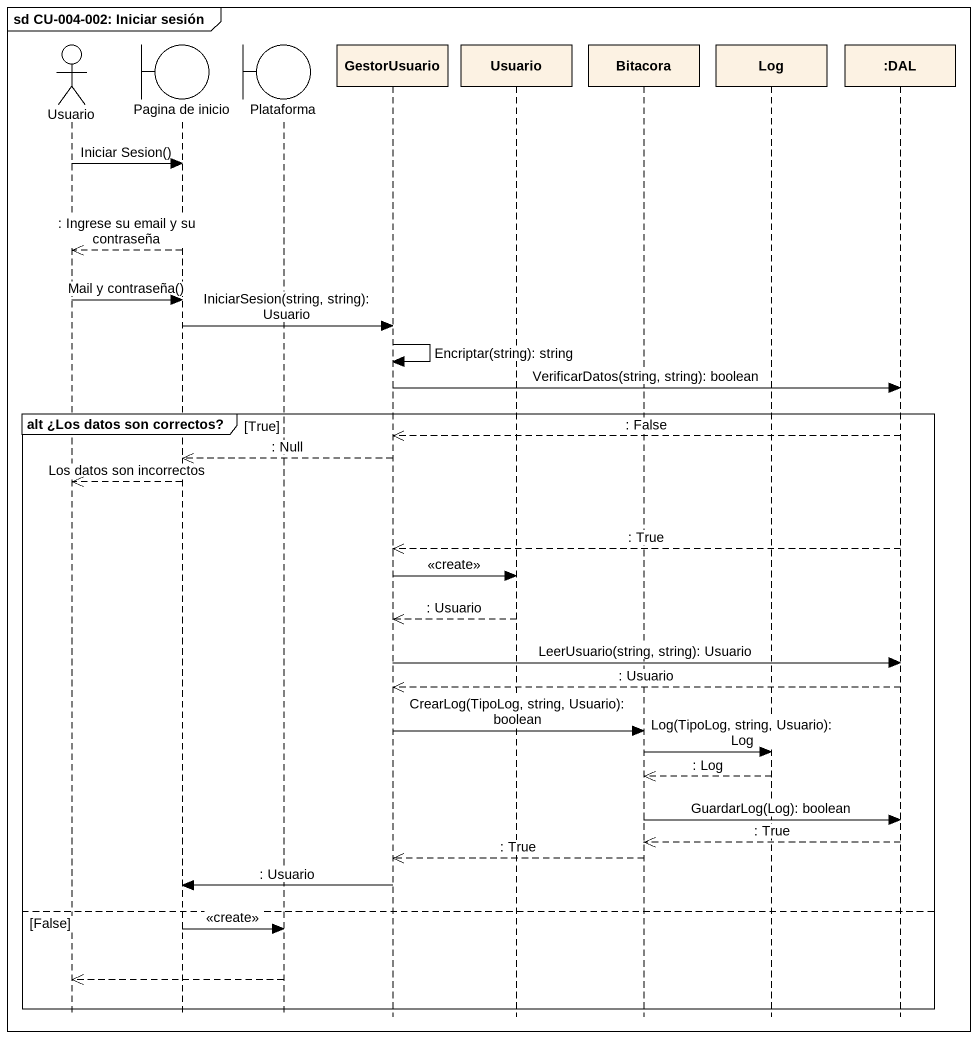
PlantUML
@startuml
mainframe sd CU-004-002: Iniciar sesión
hide footbox
actor Usuario
boundary "Pagina de inicio" as Pagina_de_inicio
boundary Plataforma
participant GestorUsuario
participant "Usuario" as Usuario_2
participant Bitacora
participant Log
participant ":DAL" as DAL

Usuario -> Pagina_de_inicio : Iniciar Sesion()
Pagina_de_inicio -->> Usuario : : Ingrese su email y su contraseña
Usuario -> Pagina_de_inicio : Mail y contraseña()
Pagina_de_inicio -> GestorUsuario : IniciarSesion(string, string): Usuario
GestorUsuario -> GestorUsuario : Encriptar(string): string
GestorUsuario -> DAL : VerificarDatos(string, string): boolean
group alt ¿Los datos son correctos? [True]
  DAL -->> GestorUsuario : : False
  GestorUsuario -->> Pagina_de_inicio : : Null
  Pagina_de_inicio -->> Usuario : Los datos son incorrectos
  DAL -->> GestorUsuario : : True
  GestorUsuario -> Usuario_2 : <<create>>
  Usuario_2 -->> GestorUsuario : : Usuario
  GestorUsuario -> DAL : LeerUsuario(string, string): Usuario
  DAL -->> GestorUsuario : : Usuario
  GestorUsuario -> Bitacora : CrearLog(TipoLog, string, Usuario): boolean
  Bitacora -> Log : Log(TipoLog, string, Usuario): Log
  Log -->> Bitacora : : Log
  Bitacora -> DAL : GuardarLog(Log): boolean
  DAL -->> Bitacora : : True
  Bitacora -->> GestorUsuario : : True
  GestorUsuario -> Pagina_de_inicio : : Usuario
else False
  Pagina_de_inicio -> Plataforma : <<create>>
  Plataforma -->> Usuario
end
@enduml
